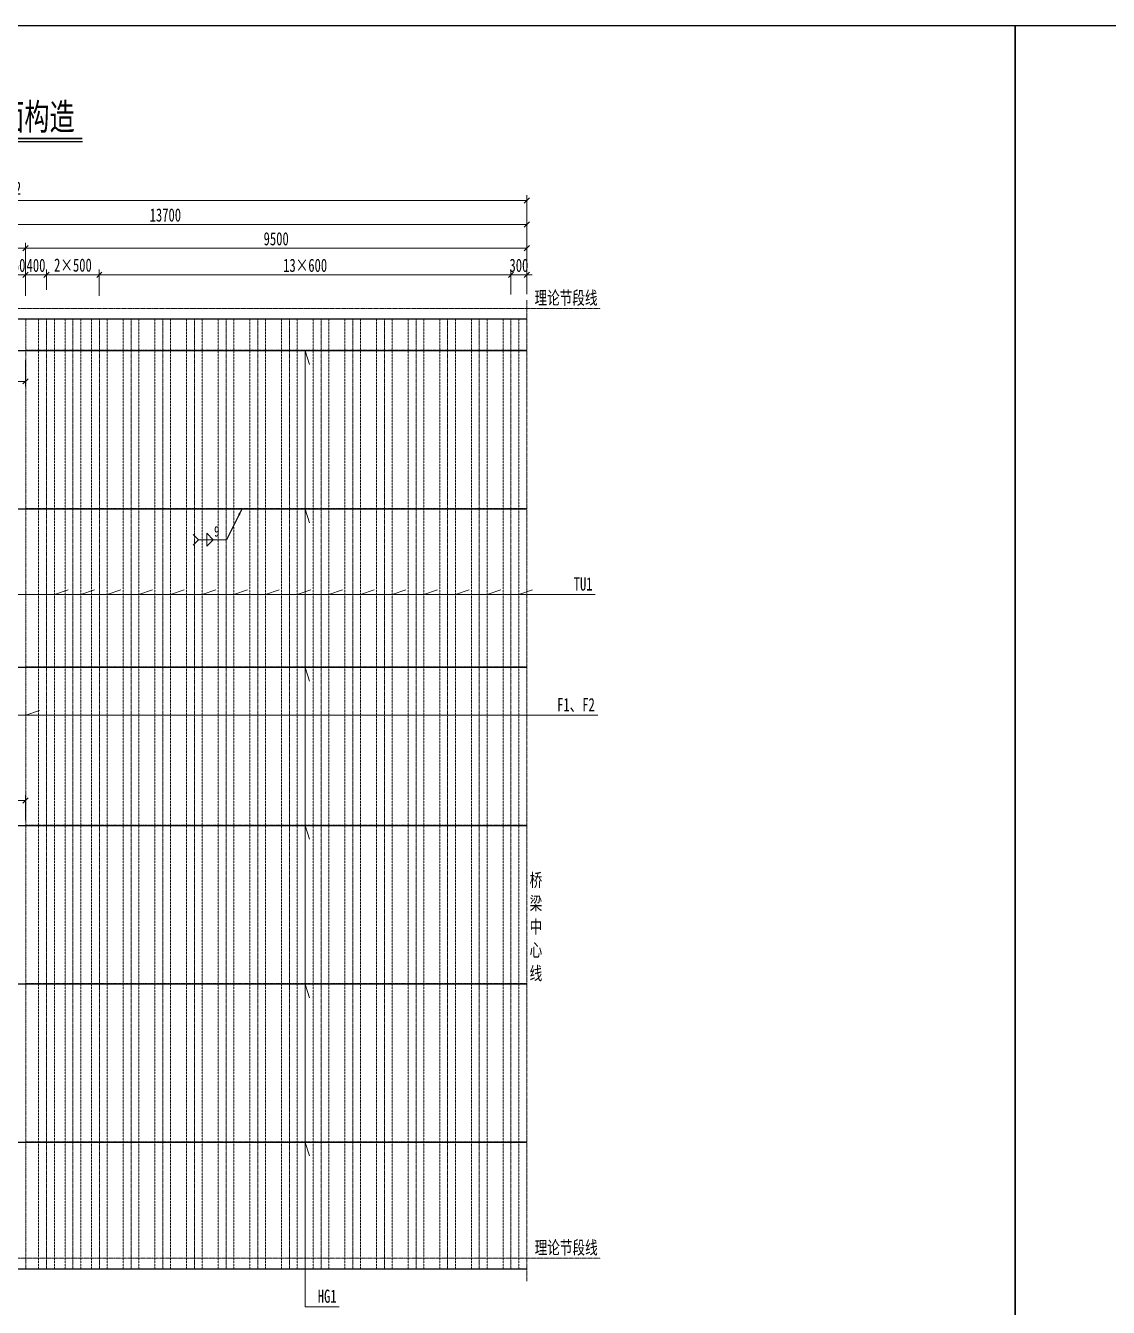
# Model space of a CAD drawing. Header units: millimetres. Extents: x 44597 to 300567, y -113054 to 73044.
# Drawn here: x 133320 to 153835, y -60606 to -36314 of the extents above; entities that cross this region are included whole.
import ezdxf
from ezdxf.enums import TextEntityAlignment as Align

# ---------------------------------------------------------------- set-up
doc = ezdxf.new("R2010")
doc.units = ezdxf.units.MM
doc.linetypes.add('CENTER2', pattern=[28.575, 19.05, -3.175, 3.175, -3.175])
doc.linetypes.add('DASHED', pattern=[0.75, 0.5, -0.25])
doc.layers.get('Defpoints').update_dxf_attribs({"color": 8})
for name, color, linetype, lineweight in [('Dim', 4, 'Continuous', 15), ('中心线', 2, 'CENTER2', 15), ('文字', 7, 'Continuous', 15), ('标注线及字体', 2, 'Continuous', 15), ('细实线', 4, 'Continuous', 15), ('虚线', 7, 'DASHED', 13), ('钢板粗线', 1, 'Continuous', 25)]:
    doc.layers.add(name, color=color, linetype=linetype, lineweight=lineweight)
doc.layers.add('Text', color=4, linetype='Continuous')
doc.styles.add('111', font='', dxfattribs={"width": 0.7})
doc.styles.add('BM_Dim', font='', dxfattribs={"width": 0.85})
doc.styles.add('SMEDI', font='', dxfattribs={"width": 0.75})
doc.styles.get("Standard").update_dxf_attribs({"font": ''})
doc.styles.get('111').set_extended_font_data('仿宋_GB2312')
doc.styles.get('BM_Dim').set_extended_font_data('仿宋_GB2312')
doc.styles.get('SMEDI').set_extended_font_data('仿宋_GB2312')
doc.styles.get('Standard').set_extended_font_data('仿宋_GB2312')
doc.dimstyles.new('200', dxfattribs={"dimscale": 0, "dimtxt": 2.5, "dimasz": 1, "dimexe": 1, "dimexo": 1, "dimgap": 0.6, "dimtad": 1, "dimdec": 0, "dimdsep": 46, "dimtxsty": '111', "dimblk": 'OBLIQUE', "dimcen": 0, "dimclrd": 4, "dimclre": 4, "dimclrt": 4, "dimadec": 1, "dimazin": 2, "dimtfac": 1, "dimtdec": 0, "dimtix": 1, "dimtmove": 2, "dimatfit": 3, "dimfxl": 4, "dimfxlon": 1, "dimtolj": 1, "dimlwd": -1, "dimlwe": -1, "dimarcsym": 0})
doc.dimstyles.new('MSteel_1.0_1.0', dxfattribs={"dimtxt": 3, "dimasz": 1.2, "dimexe": 1, "dimexo": 1, "dimgap": 1, "dimtad": 3, "dimtoh": 1, "dimdec": 0, "dimzin": 0, "dimdsep": 46, "dimtxsty": 'Standard', "dimblk": 'ARCHTICK', "dimcen": 0.09, "dimclrd": 3, "dimclre": 3, "dimadec": 0, "dimazin": 0, "dimtfac": 1, "dimtdec": 4, "dimtofl": 0, "dimtmove": 0, "dimatfit": 3, "dimfxl": 1, "dimtolj": 1, "dimtzin": 0, "dimarcsym": 0})

# ---------------------------------------------------------------- blocks, each defined once
blk = doc.blocks.new('_Oblique')
at = {"color": 0, "linetype": 'ByBlock', "lineweight": -2}
blk.add_line((-0.5, -0.5), (0.5, 0.5), dxfattribs=at)
blk = doc.blocks.new('*D350')
at = {"layer": 'Defpoints', "color": 0, "transparency": 16777216}
for p in [(142817, -40533), (142817, -40986), (133317, -41748)]:
    blk.add_point(p, dxfattribs=at)
at = {"layer": '细实线', "color": 4, "transparency": 16777216}
for p, q in [((133317, -40933), (133317, -40433)), ((133317, -40533), (142817, -40533)), ((142817, -40886), (142817, -40433))]:
    blk.add_line(p, q, dxfattribs=at)
at = {"layer": '细实线', "color": 4, "transparency": 16777216, "xscale": 99.99999999999999, "yscale": 99.99999999999999, "zscale": 99.99999999999999, "rotation": 180}
blk.add_blockref('_Oblique', (133317, -40533), dxfattribs=at)
at = {"layer": '细实线', "color": 4, "transparency": 16777216, "xscale": 99.99999999999999, "yscale": 99.99999999999999, "zscale": 99.99999999999999}
blk.add_blockref('_Oblique', (142817, -40533), dxfattribs=at)
at = {"layer": '细实线', "color": 4, "transparency": 16777216, "insert": (138067, -40355), "char_height": 250, "attachment_point": 5, "style": '111'}
blk.add_mtext('\\A1;9500', dxfattribs=at)
blk = doc.blocks.new('*D352')
at = {"layer": 'Defpoints', "color": 0, "transparency": 16777216}
for p in [(142516, -41037), (142516, -41315), (134716, -41743)]:
    blk.add_point(p, dxfattribs=at)
at = {"layer": '细实线', "color": 4, "transparency": 16777216}
for p, q in [((134716, -41437), (134716, -40937)), ((134716, -41037), (142516, -41037)), ((142516, -41215), (142516, -40937))]:
    blk.add_line(p, q, dxfattribs=at)
at = {"layer": '细实线', "color": 4, "transparency": 16777216, "xscale": 99.99999999999999, "yscale": 99.99999999999999, "zscale": 99.99999999999999, "rotation": 180}
blk.add_blockref('_Oblique', (134716, -41037), dxfattribs=at)
at = {"layer": '细实线', "color": 4, "transparency": 16777216, "xscale": 99.99999999999999, "yscale": 99.99999999999999, "zscale": 99.99999999999999}
blk.add_blockref('_Oblique', (142516, -41037), dxfattribs=at)
at = {"layer": '细实线', "color": 4, "transparency": 16777216, "insert": (138616, -40858), "char_height": 250, "attachment_point": 5, "style": '111'}
blk.add_mtext('\\A1;13×600', dxfattribs=at)
blk = doc.blocks.new('*D353')
at = {"layer": 'Defpoints', "color": 0, "transparency": 16777216}
for p in [(133316, -41037), (133716, -41420), (133316, -41748)]:
    blk.add_point(p, dxfattribs=at)
at = {"layer": '细实线', "color": 4, "transparency": 16777216}
for p, q in [((133316, -41037), (133216, -41037)), ((133316, -41437), (133316, -40937)), ((133716, -41037), (133316, -41037)), ((133716, -41320), (133716, -40937)), ((133716, -41037), (133816, -41037))]:
    blk.add_line(p, q, dxfattribs=at)
at = {"layer": '细实线', "color": 4, "transparency": 16777216, "xscale": 99.99999999999999, "yscale": 99.99999999999999, "zscale": 99.99999999999999}
blk.add_blockref('_Oblique', (133316, -41037), dxfattribs=at)
at = {"layer": '细实线', "color": 4, "transparency": 16777216, "xscale": 99.99999999999999, "yscale": 99.99999999999999, "zscale": 99.99999999999999, "rotation": 180}
blk.add_blockref('_Oblique', (133716, -41037), dxfattribs=at)
at = {"layer": '细实线', "color": 4, "transparency": 16777216, "insert": (133516, -40858), "char_height": 250, "attachment_point": 5, "style": '111'}
blk.add_mtext('\\A1;400', dxfattribs=at)
blk = doc.blocks.new('*D354')
at = {"layer": 'Defpoints', "color": 0, "transparency": 16777216}
for p in [(142816, -41037), (142516, -41509), (142816, -41501)]:
    blk.add_point(p, dxfattribs=at)
at = {"layer": '细实线', "color": 4, "transparency": 16777216}
for p, q in [((142516, -41037), (142416, -41037)), ((142516, -41409), (142516, -40937)), ((142516, -41037), (142816, -41037)), ((142816, -41401), (142816, -40937)), ((142816, -41037), (142916, -41037))]:
    blk.add_line(p, q, dxfattribs=at)
at = {"layer": '细实线', "color": 4, "transparency": 16777216, "xscale": 99.99999999999999, "yscale": 99.99999999999999, "zscale": 99.99999999999999}
blk.add_blockref('_Oblique', (142516, -41037), dxfattribs=at)
at = {"layer": '细实线', "color": 4, "transparency": 16777216, "xscale": 99.99999999999999, "yscale": 99.99999999999999, "zscale": 99.99999999999999, "rotation": 180}
blk.add_blockref('_Oblique', (142816, -41037), dxfattribs=at)
at = {"layer": '细实线', "color": 4, "transparency": 16777216, "insert": (142666, -40858), "char_height": 250, "attachment_point": 5, "style": '111'}
blk.add_mtext('\\A1;300', dxfattribs=at)
blk = doc.blocks.new('*D355')
at = {"layer": 'Defpoints', "color": 0, "transparency": 16777216}
for p in [(133067, -41037), (133067, -41768), (133316, -41748)]:
    blk.add_point(p, dxfattribs=at)
at = {"layer": '细实线', "color": 4, "transparency": 16777216}
for p, q in [((133067, -41437), (133067, -40937)), ((133316, -41037), (133067, -41037)), ((133316, -41437), (133316, -40937))]:
    blk.add_line(p, q, dxfattribs=at)
at = {"layer": '细实线', "color": 4, "transparency": 16777216, "xscale": 99.99999999999999, "yscale": 99.99999999999999, "zscale": 99.99999999999999, "rotation": 180}
blk.add_blockref('_Oblique', (133067, -41037), dxfattribs=at)
at = {"layer": '细实线', "color": 4, "transparency": 16777216, "xscale": 99.99999999999999, "yscale": 99.99999999999999, "zscale": 99.99999999999999}
blk.add_blockref('_Oblique', (133316, -41037), dxfattribs=at)
at = {"layer": '细实线', "color": 4, "transparency": 16777216, "insert": (133137, -40858), "char_height": 250, "attachment_point": 5, "style": '111'}
blk.add_mtext('\\A1;250', dxfattribs=at)
blk = doc.blocks.new('*D358')
at = {"layer": 'Defpoints', "color": 0, "transparency": 16777216}
for p in [(133716, -41037), (133716, -41420), (134716, -41405)]:
    blk.add_point(p, dxfattribs=at)
at = {"layer": '细实线', "color": 4, "transparency": 16777216}
for p, q in [((133716, -41320), (133716, -40937)), ((134716, -41037), (133716, -41037)), ((134716, -41305), (134716, -40937))]:
    blk.add_line(p, q, dxfattribs=at)
at = {"layer": '细实线', "color": 4, "transparency": 16777216, "xscale": 99.99999999999999, "yscale": 99.99999999999999, "zscale": 99.99999999999999, "rotation": 180}
blk.add_blockref('_Oblique', (133716, -41037), dxfattribs=at)
at = {"layer": '细实线', "color": 4, "transparency": 16777216, "xscale": 99.99999999999999, "yscale": 99.99999999999999, "zscale": 99.99999999999999}
blk.add_blockref('_Oblique', (134716, -41037), dxfattribs=at)
at = {"layer": '细实线', "color": 4, "transparency": 16777216, "insert": (134216, -40854), "char_height": 250, "attachment_point": 5, "style": '111'}
blk.add_mtext('\\A1;2×500', dxfattribs=at)
blk = doc.blocks.new('*D360')
at = {"layer": 'Defpoints', "color": 0, "transparency": 16777216}
for p in [(142817, -40083), (142817, -40657), (129117, -41482)]:
    blk.add_point(p, dxfattribs=at)
at = {"layer": '细实线', "color": 4, "transparency": 16777216}
for p, q in [((129117, -40483), (129117, -39983)), ((142817, -40483), (142817, -39983)), ((129117, -40083), (142817, -40083))]:
    blk.add_line(p, q, dxfattribs=at)
at = {"layer": '细实线', "color": 4, "transparency": 16777216, "xscale": 99.99999999999999, "yscale": 99.99999999999999, "zscale": 99.99999999999999, "rotation": 180}
blk.add_blockref('_Oblique', (129117, -40083), dxfattribs=at)
at = {"layer": '细实线', "color": 4, "transparency": 16777216, "xscale": 99.99999999999999, "yscale": 99.99999999999999, "zscale": 99.99999999999999}
blk.add_blockref('_Oblique', (142817, -40083), dxfattribs=at)
at = {"layer": '细实线', "color": 4, "transparency": 16777216, "insert": (135967, -39904), "char_height": 250, "attachment_point": 5, "style": '111'}
blk.add_mtext('\\A1;13700', dxfattribs=at)
blk = doc.blocks.new('*D362')
at = {"layer": 'Defpoints', "color": 0, "transparency": 16777216}
for p in [(133317, -40533), (126946, -41132), (133317, -41748)]:
    blk.add_point(p, dxfattribs=at)
at = {"layer": '细实线', "color": 4, "transparency": 16777216}
for p, q in [((126946, -40933), (126946, -40433)), ((126946, -40533), (133317, -40533)), ((133317, -40933), (133317, -40433))]:
    blk.add_line(p, q, dxfattribs=at)
at = {"layer": '细实线', "color": 4, "transparency": 16777216, "xscale": 99.99999999999999, "yscale": 99.99999999999999, "zscale": 99.99999999999999, "rotation": 180}
blk.add_blockref('_Oblique', (126946, -40533), dxfattribs=at)
at = {"layer": '细实线', "color": 4, "transparency": 16777216, "xscale": 99.99999999999999, "yscale": 99.99999999999999, "zscale": 99.99999999999999}
blk.add_blockref('_Oblique', (133317, -40533), dxfattribs=at)
at = {"layer": '细实线', "color": 4, "transparency": 16777216, "insert": (130131, -40355), "char_height": 250, "attachment_point": 5, "style": '111'}
blk.add_mtext('\\A1;6370', dxfattribs=at)
blk = doc.blocks.new('*D363')
at = {"layer": 'Defpoints', "color": 0, "transparency": 16777216}
for p in [(142817, -39628), (122817, -40486), (142817, -40378)]:
    blk.add_point(p, dxfattribs=at)
at = {"layer": '细实线', "color": 4, "transparency": 16777216}
for p, q in [((122817, -40028), (122817, -39528)), ((142817, -40028), (142817, -39528)), ((122817, -39628), (142817, -39628))]:
    blk.add_line(p, q, dxfattribs=at)
at = {"layer": '细实线', "color": 4, "transparency": 16777216, "xscale": 99.99999999999999, "yscale": 99.99999999999999, "zscale": 99.99999999999999, "rotation": 180}
blk.add_blockref('_Oblique', (122817, -39628), dxfattribs=at)
at = {"layer": '细实线', "color": 4, "transparency": 16777216, "xscale": 99.99999999999999, "yscale": 99.99999999999999, "zscale": 99.99999999999999}
blk.add_blockref('_Oblique', (142817, -39628), dxfattribs=at)
at = {"layer": '细实线', "color": 4, "transparency": 16777216, "insert": (132817, -39424), "char_height": 250, "attachment_point": 5, "style": '111'}
blk.add_mtext('\\A1;40000/2', dxfattribs=at)
blk = doc.blocks.new('_ArchTick')
at = {"color": 0, "linetype": 'ByBlock', "const_width": 0.15}
blk.add_lwpolyline([(-0.5, -0.5), (0.5, 0.5)], dxfattribs=at)
blk = doc.blocks.new('角焊缝1')
at = {"layer": 'Dim'}
blk.add_line((-3101.17, 370.22), (-3106.48, 370.22), dxfattribs=at)
blk.add_lwpolyline([(-3107.48, 369.22), (-3106.48, 370.22), (-3107.48, 371.22)], dxfattribs=at)
blk.add_lwpolyline([(-3104.91, 371.45), (-3104.91, 368.99), (-3103.68, 370.22)], close=True, dxfattribs=at)
blk = doc.blocks.new('*D487')
at = {"layer": 'Defpoints', "color": 0, "transparency": 16777216}
for p in [(133316, -50999), (130016, -51473), (133316, -51473)]:
    blk.add_point(p, dxfattribs=at)
at = {"layer": '细实线', "color": 4, "transparency": 16777216}
for p, q in [((130016, -51373), (130016, -50899)), ((130016, -50999), (133316, -50999)), ((133316, -51373), (133316, -50899))]:
    blk.add_line(p, q, dxfattribs=at)
at = {"layer": '细实线', "color": 4, "transparency": 16777216, "xscale": 99.99999999999999, "yscale": 99.99999999999999, "zscale": 99.99999999999999, "rotation": 180}
blk.add_blockref('_Oblique', (130016, -50999), dxfattribs=at)
at = {"layer": '细实线', "color": 4, "transparency": 16777216, "xscale": 99.99999999999999, "yscale": 99.99999999999999, "zscale": 99.99999999999999}
blk.add_blockref('_Oblique', (133316, -50999), dxfattribs=at)
at = {"layer": '细实线', "color": 4, "transparency": 16777216, "insert": (131666, -50820), "char_height": 250, "attachment_point": 5, "style": '111'}
blk.add_mtext('\\A1;3300', dxfattribs=at)
blk = doc.blocks.new('*D488')
at = {"layer": 'Defpoints', "color": 0, "transparency": 16777216}
for p in [(130016, -42473), (133316, -42473), (133316, -43056)]:
    blk.add_point(p, dxfattribs=at)
at = {"layer": '细实线', "color": 4, "transparency": 16777216}
for p, q in [((130016, -42656), (130016, -43156)), ((133316, -42656), (133316, -43156)), ((130016, -43056), (133316, -43056))]:
    blk.add_line(p, q, dxfattribs=at)
at = {"layer": '细实线', "color": 4, "transparency": 16777216, "xscale": 99.99999999999999, "yscale": 99.99999999999999, "zscale": 99.99999999999999, "rotation": 180}
blk.add_blockref('_Oblique', (130016, -43056), dxfattribs=at)
at = {"layer": '细实线', "color": 4, "transparency": 16777216, "xscale": 99.99999999999999, "yscale": 99.99999999999999, "zscale": 99.99999999999999}
blk.add_blockref('_Oblique', (133316, -43056), dxfattribs=at)
at = {"layer": '细实线', "color": 4, "transparency": 16777216, "insert": (131666, -42877), "char_height": 250, "attachment_point": 5, "style": '111'}
blk.add_mtext('\\A1;3300', dxfattribs=at)

msp = doc.modelspace()

# ---------------------------------------------------------------- linework, layer by layer
at = {"color": 4}
msp.add_line((131251.8, -38513.2), (134396.4, -38513.2), dxfattribs=at)
at = {"color": 6, "const_width": 36}
msp.add_lwpolyline([(131251.8, -38453.2), (134396.4, -38453.2)], dxfattribs=at)
at = {"layer": 'Defpoints'}
for p, q in [((122816.3, -42473.3), (142816.3, -42473.3)), ((122816.3, -45473.3), (142816.3, -45473.3)), ((122816.3, -48473.3), (142816.3, -48473.3)), ((122816.3, -51473.3), (142816.3, -51473.3)), ((122816.3, -54473.3), (142816.3, -54473.3)), ((122816.3, -57473.3), (142816.3, -57473.3))]:
    msp.add_line(p, q, dxfattribs=at)
for points in [[(113566.6, -36314.1), (152066.6, -36314.1), (152066.6, -61894.1), (113566.6, -61894.1)], [(152066.6, -36314.1), (190566.6, -36314.1), (190566.6, -61894.1), (152066.6, -61894.1)]]:
    msp.add_lwpolyline(points, close=True, dxfattribs=at)
at = {"layer": '中心线', "ltscale": 0.3}
for p, q in [((142816.3, -41519), (142816.3, -60109.8)), ((121477.5, -41673.3), (144211.9, -41673.3)), ((121477.5, -59673.3), (144214.5, -59673.3))]:
    msp.add_line(p, q, dxfattribs=at)
at = {"layer": '中心线', "color": 6, "ltscale": 0.3}
for p, q in [((133716.3, -59873.3), (133716.3, -41873.3)), ((134216.3, -59873.3), (134216.3, -41873.3)), ((134716.3, -59873.3), (134716.3, -41873.3)), ((135316.3, -59873.3), (135316.3, -41873.3)), ((135916.3, -59873.3), (135916.3, -41873.3)), ((136516.3, -59873.3), (136516.3, -41873.3)), ((137116.3, -59873.3), (137116.3, -41873.3)), ((137716.3, -59873.3), (137716.3, -41873.3)), ((138316.3, -59873.3), (138316.3, -41873.3)), ((138916.3, -59873.3), (138916.3, -41873.3)), ((139516.3, -59873.3), (139516.3, -41873.3)), ((140116.3, -59873.3), (140116.3, -41873.3)), ((140716.3, -59873.3), (140716.3, -41873.3)), ((141316.3, -59873.3), (141316.3, -41873.3)), ((141916.3, -59873.3), (141916.3, -41873.3)), ((142516.3, -59873.3), (142516.3, -41873.3))]:
    msp.add_line(p, q, dxfattribs=at)
at = {"layer": '细实线'}
for p, q in [((138613.8, -42479.3), (138613.8, -60594.3)), ((138701, -42737.1), (138613.8, -42479.3)), ((138701, -45737.1), (138613.8, -45479.3)), ((131066.7, -47094.8), (144108.8, -47094.8)), ((134124.1, -47007.7), (133866.3, -47094.8)), ((134624.1, -47007.7), (134366.3, -47094.8)), ((135124.1, -47007.7), (134866.3, -47094.8)), ((135724.1, -47007.7), (135466.3, -47094.8)), ((136324.1, -47007.7), (136066.3, -47094.8)), ((136924.1, -47007.7), (136666.3, -47094.8)), ((137524.1, -47007.7), (137266.3, -47094.8)), ((138124.1, -47007.7), (137866.3, -47094.8)), ((138724.1, -47007.7), (138466.3, -47094.8)), ((139324.1, -47007.7), (139066.3, -47094.8)), ((139924.1, -47007.7), (139666.3, -47094.8)), ((140524.1, -47007.7), (140266.3, -47094.8)), ((141124.1, -47007.7), (140866.3, -47094.8)), ((141724.1, -47007.7), (141466.3, -47094.8)), ((142324.1, -47007.7), (142066.3, -47094.8)), ((142924.1, -47007.7), (142666.3, -47094.8)), ((138701, -48737.1), (138613.8, -48479.3)), ((133581.1, -49295.8), (133323.3, -49382.9)), ((126953.3, -49382.9), (144161.6, -49382.9)), ((138701, -51731.1), (138613.8, -51473.3)), ((138701, -54737.1), (138613.8, -54479.3)), ((138701, -57737.1), (138613.8, -57479.3)), ((138613.8, -60594.3), (139259.9, -60594.3))]:
    msp.add_line(p, q, dxfattribs=at)
at = {"layer": '虚线', "color": 2, "ltscale": 2}
for p, q in [((133323.3, -59873.3), (133323.3, -41873.3)), ((133323.3, -42467.3), (142816.3, -42467.3)), ((133323.3, -42479.3), (142816.3, -42479.3)), ((133323.3, -45467.3), (142816.3, -45467.3)), ((133323.3, -45479.3), (142816.3, -45479.3)), ((133323.3, -48467.3), (142816.3, -48467.3)), ((133323.3, -48479.3), (142816.3, -48479.3)), ((133323.3, -51467.3), (142816.3, -51467.3)), ((133323.3, -51479.3), (142816.3, -51479.3)), ((133323.3, -54467.3), (142816.3, -54467.3)), ((133323.3, -54479.3), (142816.3, -54479.3)), ((133323.3, -57467.3), (142816.3, -57467.3)), ((133323.3, -57479.3), (142816.3, -57479.3))]:
    msp.add_line(p, q, dxfattribs=at)
at = {"layer": '虚线', "color": 6, "ltscale": 4}
for p, q in [((133566.3, -59873.3), (133566.3, -41873.3)), ((133866.3, -59873.3), (133866.3, -41873.3)), ((134066.3, -59873.3), (134066.3, -41873.3)), ((134366.3, -59873.3), (134366.3, -41873.3)), ((134566.3, -59873.3), (134566.3, -41873.3)), ((134866.3, -59873.3), (134866.3, -41873.3)), ((135166.3, -59873.3), (135166.3, -41873.3)), ((135466.3, -59873.3), (135466.3, -41873.3)), ((135766.3, -59873.3), (135766.3, -41873.3)), ((136066.3, -59873.3), (136066.3, -41873.3)), ((136366.3, -59873.3), (136366.3, -41873.3)), ((136666.3, -59873.3), (136666.3, -41873.3)), ((136966.3, -59873.3), (136966.3, -41873.3)), ((137266.3, -59873.3), (137266.3, -41873.3)), ((137566.3, -59873.3), (137566.3, -41873.3)), ((137866.3, -59873.3), (137866.3, -41873.3)), ((138166.3, -59873.3), (138166.3, -41873.3)), ((138466.3, -59873.3), (138466.3, -41873.3)), ((138766.3, -59873.3), (138766.3, -41873.3)), ((139066.3, -59873.3), (139066.3, -41873.3)), ((139366.3, -59873.3), (139366.3, -41873.3)), ((139666.3, -59873.3), (139666.3, -41873.3)), ((139966.3, -59873.3), (139966.3, -41873.3)), ((140266.3, -59873.3), (140266.3, -41873.3)), ((140566.3, -59873.3), (140566.3, -41873.3)), ((140866.3, -59873.3), (140866.3, -41873.3)), ((141166.3, -59873.3), (141166.3, -41873.3)), ((141466.3, -59873.3), (141466.3, -41873.3)), ((141766.3, -59873.3), (141766.3, -41873.3)), ((142066.3, -59873.3), (142066.3, -41873.3)), ((142366.3, -59873.3), (142366.3, -41873.3)), ((142666.3, -59873.3), (142666.3, -41873.3))]:
    msp.add_line(p, q, dxfattribs=at)
at = {"layer": '钢板粗线'}
for p, q in [((122816.3, -41873.3), (142816.3, -41873.3)), ((122816.3, -59873.3), (142816.3, -59873.3))]:
    msp.add_line(p, q, dxfattribs=at)

# ---------------------------------------------------------------- block references
at = {"layer": '细实线', "color": 8, "xscale": 100, "yscale": 100, "zscale": 100}
msp.add_blockref('角焊缝1', (447241.5, -83081.2), dxfattribs=at)

# ---------------------------------------------------------------- texts
at = {"layer": 'Text', "style": 'SMEDI', "width": 0.75}
msp.add_text('9', height=200, dxfattribs=at).set_placement((136890.2, -45897.9), align=Align.MIDDLE_LEFT)
at = {"layer": '文字', "style": 'BM_Dim', "width": 0.7}
for s, p in [('理论节段线', (143559.1, -41673.3)), ('TU1', (143882.6, -47094.8)), ('F1、F2', (143747.2, -49382.9)), ('桥', (142988.6, -52707.4)), ('梁', (142988.6, -53149.5)), ('中', (142988.6, -53591.5)), ('心', (142988.6, -54033.5)), ('线', (142988.6, -54475.5)), ('理论节段线', (143561.7, -59673.3)), ('HG1', (139033.8, -60594.3))]:
    msp.add_text(s, height=250, dxfattribs=at).set_placement(p, align=Align.BOTTOM_CENTER)
at = {"layer": '标注线及字体', "style": '111', "width": 0.7}
msp.add_text('顶板平面构造', height=500, dxfattribs=at).set_placement((132816.6, -38032.2), align=Align.MIDDLE)

# ---------------------------------------------------------------- dimensions: what is measured, and where the dimension line sits
at = {"layer": '细实线'}
for base, p1, p2, text, override, picture, middle in [((142816.6, -39627.9), (122816.6, -40485.9), (142816.6, -40377.9), '40000/2', {"dimscale": 100, "dimblk": 'Oblique'}, '*D363', (132816.6, -39423.9)), ((142516.3, -41037.2), (134716.3, -41742.8), (142516.3, -41314.8), '13×600', {"dimscale": 100, "dimtxsty": '111', "dimblk": 'Oblique'}, '*D352', (138616.3, -40858.3))]:
    dim = msp.add_linear_dim(base=base, p1=p1, p2=p2, text=text, dimstyle='200', override=override, dxfattribs=at)
    dim.commit()
    dim.dimension.update_dxf_attribs({"geometry": picture, "text_midpoint": middle})
for base, p1, p2, picture, middle in [((142816.6, -40082.6), (129116.6, -41482.1), (142816.6, -40657.5), '*D360', (135966.6, -39903.7)), ((133316.5, -40533.4), (126946.3, -41131.7), (133316.5, -41747.8), '*D362', (130131.4, -40354.5)), ((142816.6, -40533.4), (133316.5, -41747.8), (142816.6, -40986.1), '*D350', (138066.5, -40354.5)), ((133316.3, -41037.2), (133716.3, -41419.8), (133316.3, -41747.8), '*D353', (133516.3, -40858.3)), ((142816.3, -41037.2), (142516.3, -41509), (142816.3, -41500.6), '*D354', (142666.3, -40858.3)), ((133316.3, -43056.1), (130016.3, -42473.3), (133316.3, -42473.3), '*D488', (131666.3, -42877.2)), ((133316.3, -50998.9), (130016.3, -51473.3), (133316.3, -51473.3), '*D487', (131666.3, -50820))]:
    dim = msp.add_linear_dim(base=base, p1=p1, p2=p2, dimstyle='200', override={"dimscale": 100, "dimblk": 'Oblique'}, dxfattribs=at)
    dim.commit()
    dim.dimension.update_dxf_attribs({"geometry": picture, "text_midpoint": middle})
dim = msp.add_linear_dim(base=(133066.6, -41037.2), p1=(133316.3, -41747.8), p2=(133066.6, -41767.5), dimstyle='200', override={"dimscale": 100, "dimblk": 'Oblique'}, dxfattribs=at)
dim.commit()
dim.dimension.update_dxf_attribs({"geometry": '*D355', "text_midpoint": (133137.4, -40858.3), "dimtype": 160})
dim = msp.add_linear_dim(base=(133716.3, -41037.2), p1=(134716.3, -41404.8), p2=(133716.3, -41419.8), text='2×500', dimstyle='200', override={"dimscale": 100, "dimtxsty": '111', "dimblk": 'Oblique'}, dxfattribs=at)
dim.commit()
dim.dimension.update_dxf_attribs({"geometry": '*D358', "text_midpoint": (134216.3, -40853.8), "dimtype": 160})

# ---------------------------------------------------------------- leaders
at = {"layer": 'Dim'}
msp.add_leader([(137416, -45479.3), (137124, -46058.9)], dimstyle='MSteel_1.0_1.0', override={"dimscale": 100, "dimclrd": 256}, dxfattribs=at)

doc.saveas('drawing.dxf')
